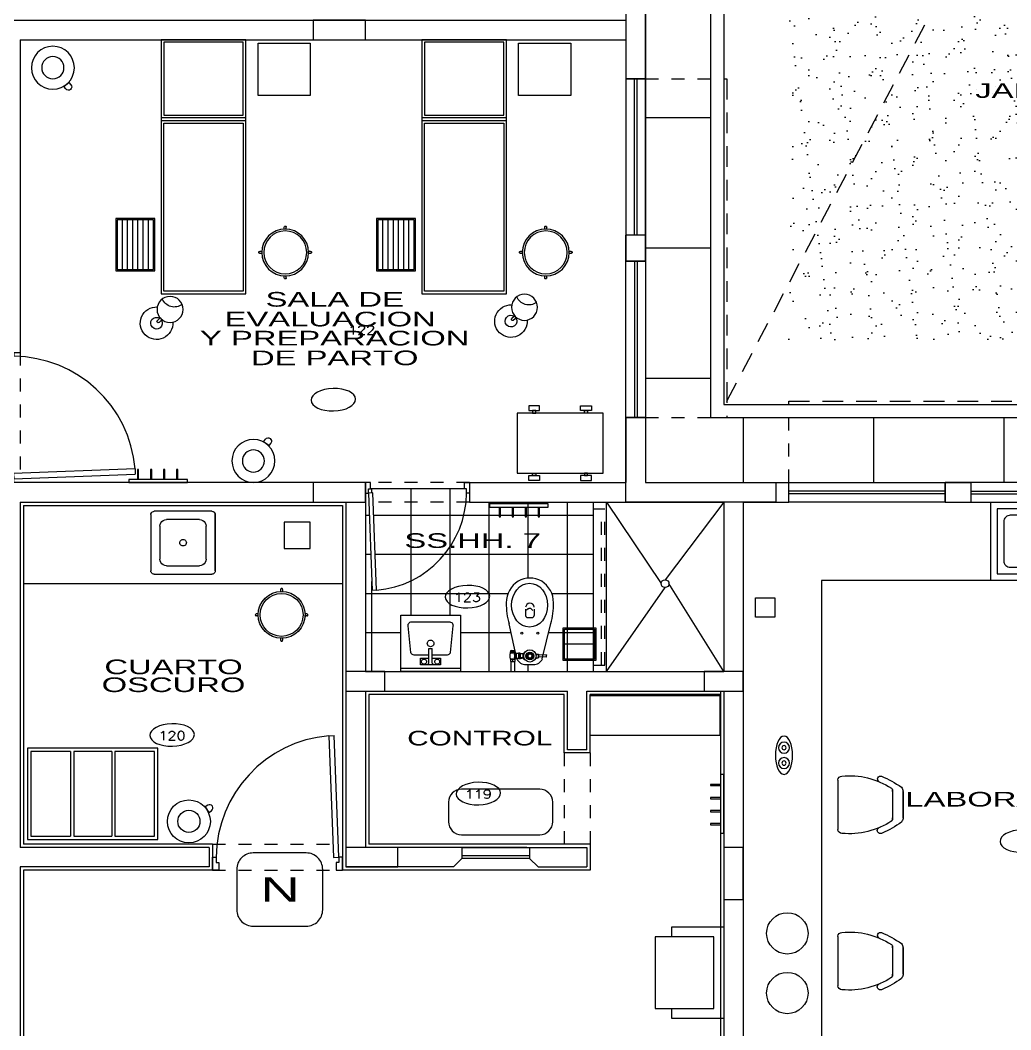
# Model space of a CAD drawing. Header units: millimetres. Extents: x 791 to 2661, y 209 to 602.
# Drawn here: x 1175.53 to 1183.14, y 490.08 to 497.83 of the extents above; entities that cross this region are included whole.
import ezdxf
from ezdxf.enums import TextEntityAlignment as Align

# ---------------------------------------------------------------- set-up
doc = ezdxf.new("R2010")
doc.units = ezdxf.units.MM
doc.header["$LTSCALE"] = 0.1
for name, pattern in [('DASHED2', [9.525, 6.35, -3.175]), ('HIDDEN', [9.525, 6.35, -3.175]), ('HIDDEN2', [4.7625, 3.175, -1.5875])]:
    doc.linetypes.add(name, pattern=pattern)
for name, color, linetype in [('01', 1, 'Continuous'), ('02', 8, 'Continuous'), ('06', 1, 'Continuous'), ('1TEXTO-05', 5, 'Continuous'), ('COLUMNAS', 1, 'Continuous'), ('Equipamiento', 1, 'Continuous'), ('LINEAS', 3, 'HIDDEN2'), ('N-AMB', 2, 'Continuous'), ('Pisos', 253, 'Continuous'), ('PLANTAS', 85, 'Continuous'), ('Proyecciones', 9, 'HIDDEN'), ('Puertas', 1, 'Continuous'), ('Sanitarios', 1, 'Continuous'), ('SEÑALES', 1, 'Continuous'), ('señalizacion', 1, 'Continuous'), ('Ventana alta', 1, 'DASHED2')]:
    doc.layers.add(name, color=color, linetype=linetype)
doc.styles.add('0', font='romans.SHX', dxfattribs={"width": 1.5})
doc.styles.add('ROMANS', font='', dxfattribs={"oblique": 1, "height": 0.075})
doc.styles.get('ROMANS').set_extended_font_data('Arial')
pattern_1 = [(360, (1180.93137, 492.82913), (7e-17, 0.3), []), (90, (1180.93137, 492.82913), (-0.3, 9e-17), [])]

# ---------------------------------------------------------------- blocks, each defined once
blk = doc.blocks.new('A$C75F00277')
at = {"layer": 'Puertas'}
for p, q in [((0, 0.95), (0, 1)), ((0, 1), (0.1, 1)), ((0.06, 0.95), (0, 0.95)), ((0.06, 0.97), (0.06, 0.95)), ((0.1, 0.97), (0.06, 0.97)), ((0.1, 1), (0.1, 0.97)), ((1.0317, 0.106), (0.0985, 0.07)), ((1.0317, 0.106), (1.0333, 0.066)), ((0, 0.05), (0, 0)), ((0.06, 0.05), (0, 0.05)), ((0, 0), (0.1, 0)), ((0.06, 0.03), (0.06, 0.05)), ((0.1, 0.03), (0.06, 0.03)), ((0.0985, 0.07), (0.1, 0.03)), ((0.1, 0.03), (1.0333, 0.066)), ((0.1, 0), (0.1, 0.03))]:
    blk.add_line(p, q, dxfattribs=at)
blk.add_arc((0.0923, 0.0274), 0.9427, 4.78175, 89.53472, dxfattribs=at)
blk = doc.blocks.new('A$C5FCB44E2')
at = {"layer": 'Sanitarios'}
for p, q in [((0, 0.4572, -0.1016), (0, 0.4572)), ((0, 0.4572, -0.1016), (0, 0.4572)), ((0, 0, -0.1016), (0, 0.4572, -0.1016)), ((0, 0.4572, -0.1016), (0.127, 0.4572, -0.1016)), ((0, 0), (0, 0.4572)), ((0, 0.4572), (0.127, 0.4572)), ((0.0254, 0.4572, 0.0508), (0.0254, 0, 0.0508)), ((0.127, 0.4572, -0.1016), (0.127, 0.4572)), ((0.127, 0.4572, -0.1016), (0.127, 0.4572)), ((0.127, 0.4572, -0.1016), (0.4318, 0.4572, -0.1016)), ((0.127, 0.4572), (0.4318, 0.4572)), ((0.1474, 0.3803), (0.3506, 0.4003)), ((0.3506, 0.4003), (0.3572, 0.4008)), ((0.3572, 0.4008), (0.3638, 0.3995)), ((0.3638, 0.3995), (0.3697, 0.3965)), ((0.3697, 0.3965), (0.3747, 0.3922)), ((0.3747, 0.3922), (0.3784, 0.3867)), ((0.4318, 0.4572, -0.1016), (0.4318, 0.4572)), ((0.4318, 0.4572, -0.1016), (0.4318, 0.4572)), ((0.4318, 0.4572, -0.1016), (0.4318, 0, -0.1016)), ((0.4318, 0.4572), (0.4318, 0)), ((0.127, 0.3554), (0.1279, 0.362)), ((0.127, 0.2413), (0.127, 0.3554)), ((0.1279, 0.362), (0.1304, 0.3681)), ((0.1304, 0.3681), (0.1344, 0.3734)), ((0.1344, 0.3734), (0.1397, 0.3774)), ((0.1397, 0.3774), (0.1458, 0.3799)), ((0.1458, 0.3799), (0.1474, 0.3803)), ((0.3784, 0.3867), (0.3805, 0.3804)), ((0.3805, 0.3804), (0.381, 0.3754)), ((0.381, 0.3754), (0.381, 0.0818)), ((0.0508, 0.1524, 0.0508), (0.0508, 0.3048, 0.0508)), ((0.0508, 0.3048, 0.0508), (0.1016, 0.3048, 0.0508)), ((0.0635, 0.2413, 0.0508), (0.0508, 0.254, 0.0508)), ((0.0572, 0.2794, 0.0508), (0.0578, 0.2843, 0.0508)), ((0.0578, 0.2745, 0.0508), (0.0572, 0.2794, 0.0508)), ((0.0578, 0.2843, 0.0508), (0.0597, 0.2889, 0.0508)), ((0.0597, 0.2699, 0.0508), (0.0578, 0.2745, 0.0508)), ((0.0597, 0.2889, 0.0508), (0.0627, 0.2929, 0.0508)), ((0.0627, 0.2659, 0.0508), (0.0597, 0.2699, 0.0508)), ((0.0627, 0.2929, 0.0508), (0.0667, 0.2959, 0.0508)), ((0.0667, 0.2629, 0.0508), (0.0627, 0.2659, 0.0508)), ((0.0635, 0.2413, 0.0508), (0.1778, 0.2413, 0.0508)), ((0.0667, 0.2959, 0.0508), (0.0713, 0.2978, 0.0508)), ((0.0713, 0.261, 0.0508), (0.0667, 0.2629, 0.0508)), ((0.0713, 0.2978, 0.0508), (0.0762, 0.2985, 0.0508)), ((0.0762, 0.2604, 0.0508), (0.0713, 0.261, 0.0508)), ((0.0762, 0.2985, 0.0508), (0.0811, 0.2978, 0.0508)), ((0.0811, 0.261, 0.0508), (0.0762, 0.2604, 0.0508)), ((0.0762, 0.2604, 0.0508), (0.0762, 0.2604, 0.0508)), ((0.0811, 0.2978, 0.0508), (0.0857, 0.2959, 0.0508)), ((0.0857, 0.2629, 0.0508), (0.0811, 0.261, 0.0508)), ((0.0857, 0.2959, 0.0508), (0.0897, 0.2929, 0.0508)), ((0.0897, 0.2659, 0.0508), (0.0857, 0.2629, 0.0508)), ((0.0897, 0.2929, 0.0508), (0.0927, 0.2889, 0.0508)), ((0.0927, 0.2699, 0.0508), (0.0897, 0.2659, 0.0508)), ((0.0927, 0.2889, 0.0508), (0.0946, 0.2843, 0.0508)), ((0.0946, 0.2745, 0.0508), (0.0927, 0.2699, 0.0508)), ((0.0946, 0.2843, 0.0508), (0.0953, 0.2794, 0.0508)), ((0.0953, 0.2794, 0.0508), (0.0946, 0.2745, 0.0508)), ((0.1016, 0.3048, 0.0508), (0.1016, 0.2413, 0.0508)), ((0.1778, 0.2413, 0.0508), (0.1778, 0.2159, 0.0508)), ((0.1905, 0.2286, 0.0508), (0.1914, 0.2352, 0.0508)), ((0.1914, 0.2352, 0.0508), (0.1939, 0.2413, 0.0508)), ((0.1939, 0.2413, 0.0508), (0.1979, 0.2466, 0.0508)), ((0.1979, 0.2466, 0.0508), (0.2032, 0.2506, 0.0508)), ((0.2032, 0.2506, 0.0508), (0.2093, 0.2531, 0.0508)), ((0.2093, 0.2531, 0.0508), (0.2159, 0.254, 0.0508)), ((0.2159, 0.254, 0.0508), (0.2225, 0.2531, 0.0508)), ((0.2225, 0.2531, 0.0508), (0.2286, 0.2506, 0.0508)), ((0.2286, 0.2506, 0.0508), (0.2339, 0.2466, 0.0508)), ((0.2339, 0.2466, 0.0508), (0.2379, 0.2413, 0.0508)), ((0.2379, 0.2413, 0.0508), (0.2404, 0.2352, 0.0508)), ((0.2404, 0.2352, 0.0508), (0.2413, 0.2286, 0.0508)), ((0.0635, 0.2159, 0.0508), (0.0508, 0.2032, 0.0508)), ((0.0572, 0.1778, 0.0508), (0.0578, 0.1827, 0.0508)), ((0.0578, 0.1729, 0.0508), (0.0572, 0.1778, 0.0508)), ((0.0578, 0.1827, 0.0508), (0.0597, 0.1873, 0.0508)), ((0.0597, 0.1683, 0.0508), (0.0578, 0.1729, 0.0508)), ((0.0597, 0.1873, 0.0508), (0.0627, 0.1913, 0.0508)), ((0.0627, 0.1643, 0.0508), (0.0597, 0.1683, 0.0508)), ((0.0627, 0.1913, 0.0508), (0.0667, 0.1943, 0.0508)), ((0.0667, 0.1613, 0.0508), (0.0627, 0.1643, 0.0508)), ((0.0635, 0.2159, 0.0508), (0.1778, 0.2159, 0.0508)), ((0.0667, 0.1943, 0.0508), (0.0713, 0.1962, 0.0508)), ((0.0713, 0.1594, 0.0508), (0.0667, 0.1613, 0.0508)), ((0.0713, 0.1962, 0.0508), (0.0762, 0.1969, 0.0508)), ((0.0762, 0.1588, 0.0508), (0.0713, 0.1594, 0.0508)), ((0.0762, 0.1969, 0.0508), (0.0811, 0.1962, 0.0508)), ((0.0811, 0.1594, 0.0508), (0.0762, 0.1588, 0.0508)), ((0.0762, 0.1588, 0.0508), (0.0762, 0.1588, 0.0508)), ((0.0811, 0.1962, 0.0508), (0.0857, 0.1943, 0.0508)), ((0.0857, 0.1613, 0.0508), (0.0811, 0.1594, 0.0508)), ((0.0857, 0.1943, 0.0508), (0.0897, 0.1913, 0.0508)), ((0.0897, 0.1643, 0.0508), (0.0857, 0.1613, 0.0508)), ((0.0897, 0.1913, 0.0508), (0.0927, 0.1873, 0.0508)), ((0.0927, 0.1683, 0.0508), (0.0897, 0.1643, 0.0508)), ((0.0927, 0.1873, 0.0508), (0.0946, 0.1827, 0.0508)), ((0.0946, 0.1729, 0.0508), (0.0927, 0.1683, 0.0508)), ((0.0946, 0.1827, 0.0508), (0.0953, 0.1778, 0.0508)), ((0.0953, 0.1778, 0.0508), (0.0946, 0.1729, 0.0508)), ((0.1016, 0.2159, 0.0508), (0.1016, 0.1524, 0.0508)), ((0.127, 0.1018), (0.127, 0.2159)), ((0.1914, 0.222, 0.0508), (0.1905, 0.2286, 0.0508)), ((0.1939, 0.2159, 0.0508), (0.1914, 0.222, 0.0508)), ((0.1979, 0.2106, 0.0508), (0.1939, 0.2159, 0.0508)), ((0.2032, 0.2066, 0.0508), (0.1979, 0.2106, 0.0508)), ((0.2093, 0.2041, 0.0508), (0.2032, 0.2066, 0.0508)), ((0.2159, 0.2032, 0.0508), (0.2093, 0.2041, 0.0508)), ((0.2225, 0.2041, 0.0508), (0.2159, 0.2032, 0.0508)), ((0.2159, 0.2032, 0.0508), (0.2159, 0.2032, 0.0508)), ((0.2286, 0.2066, 0.0508), (0.2225, 0.2041, 0.0508)), ((0.2339, 0.2106, 0.0508), (0.2286, 0.2066, 0.0508)), ((0.2379, 0.2159, 0.0508), (0.2339, 0.2106, 0.0508)), ((0.2404, 0.222, 0.0508), (0.2379, 0.2159, 0.0508)), ((0.2413, 0.2286, 0.0508), (0.2404, 0.222, 0.0508)), ((0.1016, 0.1524, 0.0508), (0.0508, 0.1524, 0.0508)), ((0.1271, 0.1002), (0.127, 0.1018)), ((0.1283, 0.0936), (0.1271, 0.1002)), ((0.1313, 0.0877), (0.1283, 0.0936)), ((0.1356, 0.0827), (0.1313, 0.0877)), ((0.1411, 0.079), (0.1356, 0.0827)), ((0.1474, 0.0769), (0.1411, 0.079)), ((0.381, 0.0818), (0.3801, 0.0752)), ((0, 0, -0.1016), (0, 0)), ((0, 0, -0.1016), (0, 0)), ((0.127, 0, -0.1016), (0, 0, -0.1016)), ((0.127, 0), (0, 0)), ((0.127, 0, -0.1016), (0.127, 0)), ((0.127, 0, -0.1016), (0.127, 0)), ((0.4318, 0, -0.1016), (0.127, 0, -0.1016)), ((0.4318, 0), (0.127, 0)), ((0.3506, 0.0569), (0.1474, 0.0769)), ((0.3556, 0.0564), (0.3506, 0.0569)), ((0.3622, 0.0573), (0.3556, 0.0564)), ((0.3683, 0.0598), (0.3622, 0.0573)), ((0.3736, 0.0638), (0.3683, 0.0598)), ((0.3776, 0.0691), (0.3736, 0.0638)), ((0.3801, 0.0752), (0.3776, 0.0691)), ((0.4318, 0, -0.1016), (0.4318, 0)), ((0.4318, 0, -0.1016), (0.4318, 0))]:
    blk.add_line(p, q, dxfattribs=at)
blk = doc.blocks.new('A$C634057D1')
for p, q in [((0, 0), (0, -0.0778)), ((0.027, 0), (0.027, -0.0778)), ((-0.0857, -0.0538), (-0.1421, -0.0538)), ((-0.212, -0.0973), (-0.2772, -0.3682)), ((-0.243, -0.1109), (-0.245, -0.1129)), ((-0.245, -0.1129), (-0.245, -0.1267)), ((-0.243, -0.1287), (-0.245, -0.1267)), ((-0.243, -0.1109), (-0.186, -0.1128)), ((-0.243, -0.1109), (-0.243, -0.1287)), ((-0.243, -0.1287), (-0.186, -0.1268)), ((-0.186, -0.1128), (-0.186, -0.1268)), ((-0.1795, -0.1048), (-0.182, -0.1073)), ((-0.182, -0.1323), (-0.182, -0.1073)), ((-0.1795, -0.1348), (-0.182, -0.1323)), ((-0.162, -0.1048), (-0.1795, -0.1048)), ((-0.1795, -0.1348), (-0.1795, -0.1048)), ((-0.162, -0.1348), (-0.1795, -0.1348)), ((-0.1591, -0.0988), (-0.162, -0.0988)), ((-0.162, -0.1062), (-0.162, -0.0988)), ((-0.162, -0.1334), (-0.162, -0.1408)), ((-0.1591, -0.1408), (-0.162, -0.1408)), ((-0.066, -0.0978), (-0.0744, -0.0978)), ((-0.066, -0.1418), (-0.0744, -0.1418)), ((-0.066, -0.0978), (-0.066, -0.1418)), ((-0.066, -0.1043), (-0.043, -0.1043)), ((-0.066, -0.1353), (-0.043, -0.1353)), ((-0.0477, -0.1043), (-0.0505, -0.0965)), ((-0.0472, -0.1043), (-0.0505, -0.0965)), ((-0.043, -0.0973), (-0.028, -0.0973)), ((-0.043, -0.1423), (-0.043, -0.0973)), ((-0.043, -0.1423), (-0.028, -0.1423)), ((-0.0408, -0.1198), (-0.0302, -0.1198)), ((-0.028, -0.1423), (-0.028, -0.0973)), ((-0.028, -0.0998), (-0.013, -0.0998)), ((-0.028, -0.1398), (-0.013, -0.1398)), ((-0.0169, -0.0973), (0.0437, -0.3664)), ((0.0037, -0.0993), (-0.013, -0.0993)), ((-0.013, -0.0993), (-0.013, -0.1403)), ((0.0037, -0.1403), (-0.013, -0.1403)), ((0.0331, -0.0948), (-0.0061, -0.0948)), ((-0.0061, -0.0948), (-0.0061, -0.0993)), ((0.0331, -0.0968), (-0.0061, -0.0968)), ((-0.0061, -0.1403), (-0.0061, -0.1518)), ((0.0331, -0.1428), (-0.0061, -0.1428)), ((0.0331, -0.1518), (-0.0061, -0.1518)), ((-0.0035, -0.0778), (-0.0035, -0.0948)), ((0.0305, -0.0778), (-0.0035, -0.0778)), ((-0.0035, -0.1518), (-0.0035, -0.1618)), ((0.0135, -0.0795), (0.0135, -0.0931)), ((0.0135, -0.1535), (0.0135, -0.1601)), ((0.0305, -0.0778), (0.0305, -0.0948)), ((0.0305, -0.1518), (0.0305, -0.1618)), ((0.0331, -0.0948), (0.0331, -0.0968)), ((0.0331, -0.1428), (0.0331, -0.1518)), ((0.0305, -0.1618), (-0.0035, -0.1618)), ((-0.149, -0.4801), (-0.149, -0.4297)), ((-0.099, -0.4147), (-0.134, -0.4147)), ((-0.084, -0.4801), (-0.084, -0.4297))]:
    blk.add_line(p, q)
blk.add_lwpolyline([(-0.1257, -0.1038), (-0.135, -0.1198), (-0.1257, -0.1358), (-0.1073, -0.1358), (-0.098, -0.1198), (-0.1073, -0.1038)], close=True)
for centre, radius in [((-0.1165, -0.1198), 0.0475), ((-0.1165, -0.1198), 0.03), ((-0.1165, -0.1198), 0.029), ((-0.1165, -0.1198), 0.0261), ((-0.1165, -0.1198), 0.024), ((-0.1165, -0.1198), 0.0232), ((-0.1165, -0.1198), 0.016), ((-0.1783, -0.2941), 0.00767), ((-0.0547, -0.2941), 0.00767)]:
    blk.add_circle(centre, radius)
for centre, radius, start, end in [((-0.1462, -0.1253), 0.0716, 87.57807, 156.96042), ((-0.0827, -0.1253), 0.0716, 23.03958, 92.42193), ((-0.1802, -0.1176), 0.00754, 103.7683, 140.24247), ((-0.1802, -0.122), 0.00754, 219.75753, 256.2317), ((-0.1345, -0.1093), 0.0275, 157.58788, 171.3471), ((-0.1345, -0.1303), 0.0275, 188.6529, 202.41212), ((-0.0962, -0.1149), 0.0304, 7.81293, 34.26209), ((-0.0962, -0.1247), 0.0304, 325.73791, 352.18707), ((-0.0135, -0.1086), 0.0295, 157.58788, 202.41212), ((-0.0135, -0.131), 0.0295, 157.58788, 202.41212), ((-0.0575, -0.1086), 0.0295, 337.58788, 22.41212), ((-0.0575, -0.131), 0.0295, 337.58788, 22.41212), ((0.0241, -0.1198), 0.0371, 146.49155, 213.50845), ((0.005, -0.1001), 0.0223, 67.58788, 112.41212), ((0.005, -0.0725), 0.0223, 247.58788, 292.41212), ((0.005, -0.1741), 0.0223, 67.58788, 112.41212), ((0.039, -0.1198), 0.0408, 159.19873, 200.80127), ((0.022, -0.1001), 0.0223, 67.58788, 112.41212), ((0.022, -0.0725), 0.0223, 247.58788, 292.41212), ((0.022, -0.1741), 0.0223, 67.58788, 112.41212), ((-0.0134, -0.1198), 0.0519, 333.71578, 26.28422), ((0.005, -0.1395), 0.0223, 247.58788, 292.41212), ((0.022, -0.1395), 0.0223, 247.58788, 292.41212), ((-0.134, -0.4297), 0.015, 90, 180), ((-0.099, -0.4297), 0.015, 0, 90), ((-0.1165, -0.4921), 0.0326, 184.69817, 357.37177), ((-0.1138, -0.4582), 0.0267, 202.8247, 331.59324)]:
    blk.add_arc(centre, radius, start, end)
for centre, major_axis, ratio, start_param, end_param in [((-0.1165, -0.5233), (0, -0.3339), 0.543435, 4.229443, 4.728782), ((-0.1165, -0.5233), (0, -0.3339), 0.543435, 1.554403, 2.060025), ((-0.1165, -0.5288), (0, -0.1893), 0.958462, 4.712389, 7.853982)]:
    blk.add_ellipse(centre, major_axis=major_axis, ratio=ratio, start_param=start_param, end_param=end_param)
blk.add_ellipse((-0.1144, -0.5096), major_axis=(0, -0.1683), ratio=0.821749)
blk = doc.blocks.new('A$C0B1D1412')
for p, q in [((-0.2591, 0.234), (-0.2643, 0.23)), ((-0.2643, 0.23), (-0.2591, 0.234)), ((-0.2529, 0.2366), (-0.2591, 0.234)), ((-0.2464, 0.2374), (-0.2529, 0.2366)), ((-0.2464, 0.2374), (0.1964, 0.2374)), ((0.203, 0.2366), (0.1964, 0.2374)), ((0.2091, 0.234), (0.203, 0.2366)), ((0.2144, 0.23), (0.2091, 0.234)), ((-0.2709, 0.2186), (-0.2718, 0.212)), ((-0.2718, 0.212), (-0.2709, 0.2186)), ((-0.2718, -0.2198), (-0.2718, 0.212)), ((-0.2718, 0.212), (-0.2718, 0.212)), ((-0.2718, 0.212), (-0.2718, -0.2198)), ((-0.2684, 0.2247), (-0.2709, 0.2186)), ((-0.2709, 0.2186), (-0.2684, 0.2247)), ((-0.2643, 0.23), (-0.2684, 0.2247)), ((-0.2684, 0.2247), (-0.2643, 0.23)), ((-0.1879, 0.1596), (-0.196, 0.1491)), ((-0.1774, 0.1677), (-0.1879, 0.1596)), ((-0.1651, 0.1728), (-0.1774, 0.1677)), ((-0.152, 0.1745), (-0.1651, 0.1728)), ((-0.152, 0.1745), (0.102, 0.1745)), ((0.1152, 0.1728), (0.102, 0.1745)), ((0.1274, 0.1677), (0.1152, 0.1728)), ((0.1379, 0.1596), (0.1274, 0.1677)), ((0.146, 0.1491), (0.1379, 0.1596)), ((0.2184, 0.2247), (0.2144, 0.23)), ((0.221, 0.2186), (0.2184, 0.2247)), ((0.2218, 0.212), (0.221, 0.2186)), ((0.2218, 0.212), (0.2218, -0.2198)), ((-0.201, 0.1369), (-0.2028, 0.1237)), ((-0.2028, -0.1303), (-0.2028, 0.1237)), ((-0.2028, 0.1237), (-0.2028, 0.1237)), ((-0.196, 0.1491), (-0.201, 0.1369)), ((0.1511, 0.1369), (0.146, 0.1491)), ((0.1528, 0.1237), (0.1511, 0.1369)), ((0.1528, 0.1237), (0.1528, -0.1303)), ((-0.0495, 0.0033), (-0.0504, -0.0033)), ((-0.047, 0.0094), (-0.0495, 0.0033)), ((-0.0429, 0.0147), (-0.047, 0.0094)), ((-0.0377, 0.0187), (-0.0429, 0.0147)), ((-0.0315, 0.0212), (-0.0377, 0.0187)), ((-0.025, 0.0221), (-0.0315, 0.0212)), ((-0.0184, 0.0212), (-0.025, 0.0221)), ((-0.0123, 0.0187), (-0.0184, 0.0212)), ((-0.007, 0.0147), (-0.0123, 0.0187)), ((-0.003, 0.0094), (-0.007, 0.0147)), ((-0.0004, 0.0033), (-0.003, 0.0094)), ((0.0004, -0.0033), (-0.0004, 0.0033)), ((-0.0504, -0.0033), (-0.0504, -0.0033)), ((-0.0504, -0.0033), (-0.0495, -0.0099)), ((-0.0495, -0.0099), (-0.047, -0.016)), ((-0.047, -0.016), (-0.0429, -0.0212)), ((-0.0429, -0.0212), (-0.0377, -0.0253)), ((-0.0377, -0.0253), (-0.0315, -0.0278)), ((-0.0315, -0.0278), (-0.025, -0.0287)), ((-0.025, -0.0287), (-0.0184, -0.0278)), ((-0.0184, -0.0278), (-0.0123, -0.0253)), ((-0.0123, -0.0253), (-0.007, -0.0212)), ((-0.007, -0.0212), (-0.003, -0.016)), ((-0.003, -0.016), (-0.0004, -0.0099)), ((-0.0004, -0.0099), (0.0004, -0.0033)), ((-0.2028, -0.1303), (-0.201, -0.1434)), ((-0.201, -0.1434), (-0.196, -0.1557)), ((0.146, -0.1557), (0.1511, -0.1434)), ((0.1511, -0.1434), (0.1528, -0.1303)), ((0.1528, -0.1303), (0.1528, -0.1303)), ((-0.2718, -0.2198), (-0.2709, -0.2263)), ((-0.2709, -0.2263), (-0.2684, -0.2325)), ((-0.2684, -0.2325), (-0.2643, -0.2377)), ((-0.196, -0.1557), (-0.1879, -0.1662)), ((-0.1879, -0.1662), (-0.1774, -0.1743)), ((-0.1774, -0.1743), (-0.1651, -0.1794)), ((-0.1651, -0.1794), (-0.152, -0.1811)), ((0.102, -0.1811), (-0.152, -0.1811)), ((0.102, -0.1811), (0.1152, -0.1794)), ((0.1152, -0.1794), (0.1274, -0.1743)), ((0.1274, -0.1743), (0.1379, -0.1662)), ((0.1379, -0.1662), (0.146, -0.1557)), ((0.2144, -0.2377), (0.2184, -0.2325)), ((0.2184, -0.2325), (0.221, -0.2263)), ((0.221, -0.2263), (0.2218, -0.2198)), ((0.2218, -0.2198), (0.2218, -0.2198)), ((-0.2643, -0.2377), (-0.2591, -0.2418)), ((-0.2591, -0.2418), (-0.2529, -0.2443)), ((-0.2529, -0.2443), (-0.2464, -0.2452)), ((0.1964, -0.2452), (-0.2464, -0.2452)), ((0.1964, -0.2452), (0.203, -0.2443)), ((0.203, -0.2443), (0.2091, -0.2418)), ((0.2091, -0.2418), (0.2144, -0.2377))]:
    blk.add_line(p, q)
blk = doc.blocks.new('B-9')
for p, q in [((-0.9681, -0.0646), (-0.6181, -0.0646)), ((-0.9681, -0.1146), (-0.6181, -0.1146)), ((-0.9681, -0.1646), (-0.6181, -0.1646)), ((-0.9681, -0.2146), (-0.6181, -0.2146)), ((-0.9681, -0.2146), (-0.6181, -0.2146)), ((-0.9681, -0.2646), (-0.6181, -0.2646)), ((-0.9681, -0.3146), (-0.6181, -0.3146)), ((-0.9681, -0.3646), (-0.6181, -0.3646)), ((-0.9681, -0.4146), (-0.6181, -0.4146)), ((-0.9681, -0.4646), (-0.6181, -0.4646))]:
    blk.add_line(p, q)
blk.add_lwpolyline([(-1.3681, -0.0146), (-1.3681, -0.5146), (-0.5681, -0.5146), (-0.5681, -0.0146)], close=True)
blk.add_lwpolyline([(-1.3181, -0.1146), (-1.3181, -0.4146, 0.414214), (-1.2681, -0.4646), (-1.0681, -0.4646, 0.414214), (-1.0181, -0.4146), (-1.0181, -0.1146, 0.414214), (-1.0681, -0.0646), (-1.2681, -0.0646, 0.414214)], format="xyb", close=True)
blk = doc.blocks.new('MC-19')
at = {"layer": 'Equipamiento'}
for p, q in [((0.2192, 0.631), (0.2193, 0.6328)), ((0.2193, 0.6328), (0.2193, 0.6329)), ((0.2193, 0.6328), (0.2193, 0.6328)), ((0.2193, 0.6328), (0.2193, 0.6328)), ((0.2193, 0.6328), (0.2193, 0.6328)), ((0.2193, 0.6328), (0.2193, 0.6328)), ((0.2193, 0.6328), (0.2193, 0.6328)), ((0.2193, 0.631), (0.2193, 0.2528)), ((0.2193, 0.6265), (0.2193, 0.2528)), ((-0.2807, 0.5428), (-0.2807, 0.5476)), ((-0.2807, 0.5428), (-0.2807, 0.5476)), ((-0.2807, 0.5428), (-0.2807, 0.3381)), ((-0.2807, 0.3428), (-0.2807, 0.5428)), ((-0.1999, 0.5569), (-0.1999, 0.3287)), ((-0.1999, 0.5433), (-0.1999, 0.5569)), ((-0.1999, 0.5569), (-0.1999, 0.5433)), ((-0.1999, 0.3287), (-0.1999, 0.3423)), ((0.2192, 0.2549), (0.2193, 0.2528)), ((0.2193, 0.2528), (0.2193, 0.2528)), ((0.2193, 0.2528), (0.2193, 0.2528))]:
    blk.add_line(p, q, dxfattribs=at)
for centre, radius, start, end in [((0.223, -0.1203), 0.8522, 113.39683, 125.1108), ((0.1325, 0.0765), 0.5891, 84.47386, 123.23104), ((-0.1086, 0.6393), 0.0236, 303.18455, 106.85889), ((0.1893, 0.6328), 0.03, 360, 90), ((-0.2266, 0.5403), 0.0546, 137.91193, 172.27353), ((-0.1803, 0.5516), 0.0202, 119.4922, 164.76408), ((-0.2009, 0.3564), 0.0819, 192.9593, 215.40271), ((-0.1809, 0.3337), 0.0196, 194.76112, 241.35335), ((0.1341, 0.8152), 0.595, 236.66069, 275.32146), ((0.2133, 0.9796), 0.8253, 234.35405, 246.14717), ((-0.1074, 0.2459), 0.0248, 238.20308, 80.96344), ((0.1893, 0.2528), 0.03, 270, 0)]:
    blk.add_arc(centre, radius, start, end, dxfattribs=at)
blk = doc.blocks.new('A$C16EA048C')
at = {"layer": 'Equipamiento'}
for centre, radius in [((0.066, 0.205), 0.0423), ((0.066, 0.205), 0.0163), ((0.066, 0.0867), 0.0423), ((0.066, 0.0867), 0.0163)]:
    blk.add_circle(centre, radius, dxfattribs=at)
blk.add_ellipse((0.066, 0.1467), major_axis=(0, 0.1467), ratio=0.451593, dxfattribs=at)
blk = doc.blocks.new('MC-34')
for p, q in [((-0.025, 0.05), (-0.1, 0.05)), ((-0.025, -0.05), (-0.1, -0.05)), ((-0.025, -0.15), (-0.1, -0.15))]:
    blk.add_line(p, q)
blk.add_lwpolyline([(0, -0.225), (0, 0.225), (-0.025, 0.225), (-0.025, -0.225)], close=True)
for points in [[(-0.025, 0.15), (-0.1, 0.15), (-0.1, 0.14), (-0.025, 0.14)], [(-0.025, 0.05), (-0.1, 0.05), (-0.1, 0.04), (-0.025, 0.04)], [(-0.025, -0.05), (-0.1, -0.05), (-0.1, -0.06), (-0.025, -0.06)], [(-0.025, -0.15), (-0.1, -0.15), (-0.1, -0.16), (-0.025, -0.16)]]:
    blk.add_lwpolyline(points)
blk = doc.blocks.new('A$C07644FB4')
at = {"layer": 'Equipamiento'}
for p, q in [((0.3292, 0.675), (0.025, 0.675)), ((0.025, 0.675), (0.025, 0.025)), ((0.3292, 0.025), (0.3292, 0.675)), ((0.6458, 0.675), (0.3542, 0.675)), ((0.3542, 0.025), (0.3542, 0.675)), ((0.6458, 0.025), (0.6458, 0.675)), ((0.975, 0.675), (0.6708, 0.675)), ((0.6708, 0.025), (0.6708, 0.675)), ((0.975, 0.025), (0.975, 0.675)), ((0.025, 0.025), (0.3292, 0.025)), ((0.3542, 0.025), (0.6458, 0.025)), ((0.6708, 0.025), (0.975, 0.025))]:
    blk.add_line(p, q, dxfattribs=at)
blk.add_lwpolyline([(0, 0), (1, 0), (1, 0.7), (0, 0.7)], close=True, dxfattribs=at)
blk = doc.blocks.new('D-7')
blk.add_lwpolyline([(-0.2221, 0.0832), (-0.2361, 0.1039, 0.414214), (-0.2708, 0.1106), (-0.2708, 0.1106, 0.414214), (-0.2776, 0.0759), (-0.2636, 0.0552)], format="xyb", close=True)
for radius in [0.165, 0.085]:
    blk.add_circle((-0.1505, -0.0676), radius)
blk = doc.blocks.new('MA-32-34')
for p, q in [((-0.0075, 0.1798), (-0.0075, 0.1949)), ((0.0075, 0.1798), (0.0075, 0.1949)), ((-0.1949, 0.0075), (-0.1798, 0.0075)), ((0.1798, 0.0075), (0.1949, 0.0075)), ((-0.1949, -0.0075), (-0.1798, -0.0075)), ((0.1798, -0.0075), (0.1949, -0.0075)), ((-0.0075, -0.1949), (-0.0075, -0.1798)), ((0.0075, -0.1949), (0.0075, -0.1798))]:
    blk.add_line(p, q)
for radius in [0.18, 0.165]:
    blk.add_circle((0, 0), radius)
for centre, radius, start, end in [((0, 0.195), 0.0075, 358.89789, 181.10211), ((-0.195, 0), 0.0075, 88.89789, 271.10211), ((-0.186, 0.0013), 0.01, 5, 90), ((0.195, 0), 0.0075, 268.89789, 91.10211), ((0, -0.195), 0.0075, 178.89789, 1.10211)]:
    blk.add_arc(centre, radius, start, end)
blk = doc.blocks.new('MM-3')
at = {"linetype": 'Continuous'}
for p, q in [((0.111, -0.1193), (2.061, -0.1193)), ((0.111, -0.7693), (0.111, -0.1193)), ((0.131, -0.1393), (0.131, -0.7493)), ((1.421, -0.1393), (0.131, -0.1393)), ((1.421, -0.7493), (1.421, -0.1393)), ((1.441, -0.7693), (1.441, -0.1193)), ((1.461, -0.1193), (1.461, -0.7693)), ((1.481, -0.1393), (2.041, -0.1393)), ((1.481, -0.7493), (1.481, -0.1393)), ((2.041, -0.1393), (2.041, -0.7493)), ((2.061, -0.1193), (2.061, -0.7693)), ((2.061, -0.7693), (0.111, -0.7693)), ((0.131, -0.7493), (1.421, -0.7493)), ((2.041, -0.7493), (1.481, -0.7493))]:
    blk.add_line(p, q, dxfattribs=at)
blk = doc.blocks.new('MA-3234')
for p, q in [((-0.0075, 0.1798), (-0.0075, 0.1949)), ((0.0075, 0.1798), (0.0075, 0.1949)), ((-0.1949, 0.0075), (-0.1798, 0.0075)), ((0.1798, 0.0075), (0.1949, 0.0075)), ((-0.1949, -0.0075), (-0.1798, -0.0075)), ((0.1798, -0.0075), (0.1949, -0.0075)), ((-0.0075, -0.1949), (-0.0075, -0.1798)), ((0.0075, -0.1949), (0.0075, -0.1798))]:
    blk.add_line(p, q)
for radius in [0.18, 0.165]:
    blk.add_circle((0, 0), radius)
for centre, radius, start, end in [((0, 0.195), 0.0075, 358.89789, 181.10211), ((-0.195, 0), 0.0075, 88.89789, 271.10211), ((-0.186, 0.0013), 0.01, 5, 90), ((0.195, 0), 0.0075, 268.89789, 91.10211), ((0, -0.195), 0.0075, 178.89789, 1.10211)]:
    blk.add_arc(centre, radius, start, end)
blk = doc.blocks.new('MA-56')
at = {"layer": 'Equipamiento'}
blk.add_lwpolyline([(-0.2973, 0.3675), (-0.2973, -0.0325), (-0.6973, -0.0325), (-0.6973, 0.3675)], close=True, dxfattribs=at)
blk = doc.blocks.new('MA-12')
for points in [[(0.0891, 0.4803), (0.1723, 0.4803), (0.1723, 0.5162), (0.0891, 0.5162)], [(0.1189, 0.46), (0.1425, 0.46), (0.1425, 0.4803), (0.1189, 0.4803)], [(0.5709, 0.4803), (0.4877, 0.4803), (0.4877, 0.5162), (0.5709, 0.5162)], [(0.5411, 0.46), (0.5175, 0.46), (0.5175, 0.4803), (0.5411, 0.4803)], [(0, 0), (0.66, 0), (0.66, 0.46), (0, 0.46)], [(0.0891, -0.0203), (0.1723, -0.0203), (0.1723, -0.0562), (0.0891, -0.0562)], [(0.1189, 0), (0.1425, 0), (0.1425, -0.0203), (0.1189, -0.0203)], [(0.5709, -0.0203), (0.4877, -0.0203), (0.4877, -0.0562), (0.5709, -0.0562)], [(0.5411, 0), (0.5175, 0), (0.5175, -0.0203), (0.5411, -0.0203)]]:
    blk.add_lwpolyline(points, close=True)
blk = doc.blocks.new('MA-47')
for p, q in [((-0.1, 0.01), (-0.1, 0.39)), ((-0.06, 0.01), (-0.06, 0.39)), ((-0.02, 0.01), (-0.02, 0.39)), ((0.02, 0.01), (0.02, 0.39)), ((0.06, 0.01), (0.06, 0.39)), ((0.1, 0.01), (0.1, 0.39))]:
    blk.add_line(p, q)
for points in [[(0.15, 0.4), (0.15, 0), (-0.15, 0), (-0.15, 0.4)], [(0.14, 0.39), (0.14, 0.01), (-0.14, 0.01), (-0.14, 0.39)]]:
    blk.add_lwpolyline(points, close=True)
blk = doc.blocks.new('N-5')
at = {"layer": 'Equipamiento'}
blk.add_lwpolyline([(0.0492, -0.0182), (0.0485, -0.0188, 0.414214), (0.0475, -0.0324), (0.0668, -0.0544), (0.0819, -0.0411), (0.0627, -0.0191, 0.414214)], format="xyb", close=True, dxfattribs=at)
blk.add_circle((0.1353, -0.127), 0.1, dxfattribs=at)
for centre, radius, start, end in [((0.0437, -0.0106), 0.125, 350.0665, 266.27432), ((0.0437, -0.0106), 0.045, 322.2959, 296.37303), ((0.1551, -0.2484), 0.1, 47.20084, 151.30763)]:
    blk.add_arc(centre, radius, start, end, dxfattribs=at)
blk = doc.blocks.new('A$C34EA66F1')
at = {"layer": 'Equipamiento', "rotation": 180}
blk.add_blockref('MC-34', (0, 0.225), dxfattribs=at)
blk = doc.blocks.new('MP-1')
at = {"layer": 'Equipamiento'}
blk.add_line((0.115, 0), (0.115, -0.23), dxfattribs=at)
for points in [[(-0.01, -0.24), (0.24, -0.24), (0.24, 0.01), (-0.01, 0.01)], [(0, -0.23), (0.23, -0.23), (0.23, 0), (0, 0)]]:
    blk.add_lwpolyline(points, close=True, dxfattribs=at)
blk = doc.blocks.new('A$C4DE02C67')
at = {"layer": 'SEÑALES', "color": 2}
blk.add_lwpolyline([(0.0844, 0), (0.3556, 0, 0.414214), (0.4399, 0.0844), (0.4399, 0.2906, 0.414214), (0.3556, 0.375), (0.0844, 0.375, 0.414214), (0, 0.2906), (0, 0.0844, 0.414214)], format="xyb", close=True, dxfattribs=at)
at = {"layer": 'SEÑALES', "color": 2, "style": 'ROMANS', "width": 1.6}
blk.add_attdef('N', text='', height=0.125, dxfattribs=at).set_placement((0.2219, 0.1875), align=Align.MIDDLE_CENTER)
blk = doc.blocks.new('A$C19FD3893')
at = {"layer": 'SEÑALES', "color": 2}
blk.add_blockref('A$C4DE02C67', (-0.22, -0.375), dxfattribs=at).add_auto_attribs({'N': 'N'})

msp = doc.modelspace()

# ---------------------------------------------------------------- hatches: boundary and pattern name
at = {"layer": 'Pisos'}
h = msp.add_hatch(dxfattribs=at)
h.set_pattern_fill('_USER', color=256, scale=0.3, style=0, double=1, pattern_type=0)
h.set_pattern_definition(pattern_1)
h.paths.add_polyline_path([(1178.9574, 494.1991), (1178.9574, 494.2311), (1178.9414, 494.2311), (1178.2214, 494.2311), (1178.2054, 494.2311), (1178.2054, 494.1991), (1178.2373, 494.2004), (1178.2661, 493.4537, 0.387638)])
h = msp.add_hatch(dxfattribs=at)
h.set_pattern_fill('_USER', color=256, scale=0.3, style=0, double=1, pattern_type=0)
h.set_pattern_definition(pattern_1)
edge = h.paths.add_edge_path()
edge.add_line((1179.9314, 494.1291), (1178.9814, 494.1291))
edge.add_line((1178.9814, 494.1291), (1178.9814, 494.1991))
edge.add_line((1178.9814, 494.1991), (1178.9574, 494.1991))
edge.add_arc((1178.2033, 494.2053), 0.7541, 274.78175, 359.53472, ccw=False)
edge.add_line((1178.2661, 493.4537), (1178.2342, 493.4525))
edge.add_line((1178.2342, 493.4525), (1178.2054, 494.1991))
edge.add_line((1178.2054, 494.1991), (1178.1814, 494.1991))
edge.add_line((1178.1814, 494.1991), (1178.1814, 492.8291))
edge.add_line((1178.1814, 492.8291), (1178.4528, 492.8291))
edge.add_line((1178.4528, 492.8291), (1178.4528, 492.9561))
edge.add_line((1178.4528, 492.9561), (1178.4528, 493.2609))
edge.add_line((1178.4528, 493.2609), (1178.91, 493.2609))
edge.add_line((1178.91, 493.2609), (1178.91, 492.9561))
edge.add_line((1178.91, 492.9561), (1178.91, 492.8291))
edge.add_line((1178.91, 492.8291), (1179.3003, 492.8291))
edge.add_line((1179.3003, 492.8291), (1179.3003, 492.9069))
edge.add_line((1179.3003, 492.9069), (1179.2968, 492.9069))
edge.add_line((1179.2968, 492.9069), (1179.2968, 492.9212))
edge.add_arc((1179.3408, 492.9489), 0.0519, 208.77235, 212.22354, ccw=False)
edge.add_line((1179.2952, 492.9239), (1179.2942, 492.9239))
edge.add_line((1179.2942, 492.9239), (1179.2942, 492.9259))
edge.add_arc((1179.3408, 492.9489), 0.0519, 153.71578, 206.28422, ccw=False)
edge.add_line((1179.2942, 492.9719), (1179.2942, 492.9839))
edge.add_arc((1179.3053, 493.0032), 0.0223, 240.05092, 247.58788)
edge.add_line((1179.2968, 492.9826), (1179.2968, 492.9909))
edge.add_line((1179.2968, 492.9909), (1179.3297, 492.9909))
edge.add_line((1179.3297, 492.9909), (1179.2837, 493.1955))
edge.add_ellipse((1179.4438, 493.3524), major_axis=(0, 0.3339), ratio=0.543435, start_angle=89.06074, end_angle=118.03076, ccw=False)
edge.add_ellipse((1179.4438, 493.3579), major_axis=(0, 0.1893), ratio=0.958462, start_angle=-90, end_angle=90, ccw=False)
edge.add_ellipse((1179.4438, 493.3524), major_axis=(0, 0.3339), ratio=0.543435, start_angle=242.32924, end_angle=270.93926, ccw=False)
edge.add_line((1179.6045, 493.1973), (1179.5467, 492.9571))
edge.add_line((1179.5467, 492.9571), (1179.5723, 492.9579))
edge.add_line((1179.5723, 492.9579), (1179.5723, 492.9399))
edge.add_line((1179.5723, 492.9399), (1179.5428, 492.9409))
edge.add_line((1179.5428, 492.9409), (1179.5394, 492.9265))
edge.add_arc((1179.4735, 492.9545), 0.0716, 267.57807, 336.96042, ccw=False)
edge.add_line((1179.4705, 492.883), (1179.4131, 492.883))
edge.add_arc((1179.41, 492.9545), 0.0716, 200.90115, 272.42193, ccw=False)
edge.add_line((1179.3432, 492.9289), (1179.3403, 492.9289))
edge.add_line((1179.3403, 492.9289), (1179.3403, 492.9436))
edge.add_line((1179.3403, 492.9436), (1179.3345, 492.9694))
edge.add_line((1179.3345, 492.9694), (1179.3335, 492.9694))
edge.add_line((1179.3335, 492.9694), (1179.3335, 492.9719))
edge.add_line((1179.3335, 492.9719), (1179.2942, 492.9719))
edge.add_arc((1179.3408, 492.9489), 0.0519, 153.71578, 206.28422)
edge.add_line((1179.2942, 492.9259), (1179.3308, 492.9259))
edge.add_line((1179.3308, 492.9259), (1179.3308, 492.9069))
edge.add_line((1179.3308, 492.9069), (1179.3273, 492.9069))
edge.add_line((1179.3273, 492.9069), (1179.3273, 492.8291))
edge.add_line((1179.3273, 492.8291), (1179.9314, 492.8291))
edge.add_line((1179.9314, 492.8291), (1179.9314, 494.1291))
at = {"layer": 'PLANTAS'}
h = msp.add_hatch(dxfattribs=at)
h.set_pattern_fill('AR-SAND', color=256, scale=0.005, angle=90, style=0)
h.set_pattern_definition([(127.5, (1181.43137, 495.37913), (-0.2447066, -0.008), [0, -0.19304, 0, -0.2159, 0, -0.206375]), (97.5, (1181.43137, 495.37913), (-0.358413, 0.224762), [0, -0.10414, 0, -0.17399, 0, -0.066675]), (57.5, (1181.43137, 495.22292), (-0.0007186, 0.395496), [0, -0.0635, 0, -0.2286, 0, -0.29845]), (47.5, (1181.43137, 495.22292), (-0.111465, 0.381778), [0, -0.03175, 0, -0.14986, 0, -0.17145])])
h.paths.add_polyline_path([(1184.642, 501.891), (1181.552, 501.891), (1183.101, 498.8984)])
h.paths.add_polyline_path([(1184.7814, 501.891), (1184.642, 501.891), (1183.101, 498.8984), (1184.7814, 495.6519)])
h.paths.add_polyline_path([(1183.101, 498.8984), (1181.552, 501.891), (1181.4314, 501.891), (1181.4314, 495.6559)])
h.paths.add_polyline_path([(1183.101, 498.8984), (1181.4314, 495.6559), (1181.4314, 495.3791), (1184.7814, 495.3791), (1184.7814, 495.6519)])
h.paths.add_polyline_path([(1182.8747, 497.0658, -1), (1183.0062, 497.0658, -1)], flags=16)
h.paths.add_polyline_path([(1182.9404, 497.0329, -0.414214), (1182.9076, 497.0658), (1182.9404, 497.0658), (1182.9404, 497.0987, -0.414214), (1182.9733, 497.0658), (1182.9404, 497.0658)], flags=0)
h.paths.add_polyline_path([(1182.9883, 497.0911), (1183.5909, 497.0911), (1183.5909, 497.1841), (1182.9883, 497.1841)], flags=24)
h.paths.add_polyline_path([(1182.8337, 497.2023), (1183.799, 497.2023), (1183.799, 497.3739), (1182.8337, 497.3739)], flags=24)

# ---------------------------------------------------------------- linework, layer by layer
at = {"layer": '01'}
for p, q in [((1180.9314, 502.291), (1180.9314, 494.8791)), ((1180.2464, 496.1791), (1180.2464, 497.3791)), ((1180.2664, 496.1791), (1180.2664, 497.3791)), ((1180.2464, 495.9791), (1180.2464, 494.7791)), ((1180.2664, 495.9791), (1180.2664, 494.7791)), ((1180.9314, 494.8791), (1185.1814, 494.8791)), ((1182.6314, 494.2141), (1181.4314, 494.2141)), ((1182.6314, 494.1941), (1181.4314, 494.1941)), ((1182.8314, 494.2141), (1184.0314, 494.2141)), ((1182.8314, 494.1941), (1184.0314, 494.1941)), ((1175.5564, 494.1041), (1175.5564, 491.5041)), ((1175.5564, 494.1041), (1178.0064, 494.1041)), ((1178.0064, 494.1041), (1178.0064, 491.3041)), ((1179.9314, 492.8291), (1179.9314, 494.1291)), ((1180.0314, 492.8291), (1180.0314, 494.1291)), ((1182.9814, 493.5291), (1182.9814, 494.1291)), ((1182.9814, 493.5291), (1181.6814, 493.5291)), ((1181.6814, 493.5291), (1181.6814, 489.8791)), ((1183.8814, 493.5291), (1182.9814, 493.5291)), ((1180.9064, 492.6791), (1180.9064, 487.8041)), ((1178.2064, 492.6541), (1178.2064, 491.5041)), ((1179.7064, 492.6541), (1178.2064, 492.6541)), ((1179.7064, 492.2041), (1179.7064, 492.6541)), ((1180.9064, 492.6541), (1179.9064, 492.6541)), ((1179.9064, 492.2041), (1179.9064, 492.6541)), ((1180.9064, 492.6541), (1180.9064, 491.5041)), ((1179.9064, 492.2041), (1179.7064, 492.2041)), ((1177.0064, 491.5041), (1175.5564, 491.5041)), ((1177.0064, 491.5041), (1177.0064, 491.3041)), ((1179.9064, 491.5041), (1178.2064, 491.5041)), ((1179.9064, 491.5041), (1179.9064, 491.3041)), ((1179.8814, 491.4791), (1179.8814, 491.3291)), ((1179.4414, 491.4141), (1178.9214, 491.4141)), ((1179.4414, 491.3941), (1178.9214, 491.3941)), ((1175.5564, 491.3041), (1175.5564, 487.6291)), ((1177.0064, 491.3041), (1175.5564, 491.3041)), ((1179.9064, 491.3041), (1178.0064, 491.3041))]:
    msp.add_line(p, q, dxfattribs=at)
at = {"layer": '02'}
for p, q in [((1180.1814, 497.3791), (1180.1814, 496.1791)), ((1180.3314, 496.1791), (1180.3314, 497.3791)), ((1180.1814, 494.7791), (1180.1814, 495.9791)), ((1180.3314, 495.9791), (1180.3314, 494.7791)), ((1181.4314, 494.2791), (1182.6314, 494.2791)), ((1184.0314, 494.2791), (1182.8314, 494.2791)), ((1182.6314, 494.1291), (1181.4314, 494.1291)), ((1182.8314, 494.1291), (1184.0314, 494.1291)), ((1175.5564, 493.5041), (1178.0064, 493.5041)), ((1178.9214, 491.4791), (1179.4414, 491.4791))]:
    msp.add_line(p, q, dxfattribs=at)
at = {"layer": '06'}
for p, q in [((1180.3314, 503.0408), (1180.3314, 494.2791)), ((1180.1814, 498.1291), (1180.1814, 497.8291)), ((1180.3314, 498.1291), (1180.3314, 497.3791)), ((1175.3814, 497.8291), (1180.1814, 497.8291)), ((1175.5314, 497.6791), (1180.1814, 497.6791)), ((1175.5314, 497.6791), (1175.5314, 495.2791)), ((1180.1814, 497.6791), (1180.1814, 497.3791)), ((1180.3314, 497.3791), (1180.1814, 497.3791)), ((1180.1814, 496.1791), (1180.1814, 495.9791)), ((1180.1814, 495.9791), (1180.1814, 496.1791)), ((1180.3314, 496.1791), (1180.1814, 496.1791)), ((1180.3314, 496.1791), (1180.3314, 495.9791)), ((1180.3314, 495.9791), (1180.3314, 496.1791)), ((1180.3314, 495.9791), (1180.1814, 495.9791)), ((1175.3814, 495.2791), (1175.5314, 495.2791)), ((1180.1814, 494.7791), (1180.1814, 494.2791)), ((1180.3314, 494.7791), (1180.1814, 494.7791)), ((1180.3314, 494.7794), (1180.3314, 494.2791)), ((1178.1814, 494.2791), (1175.3814, 494.2791)), ((1178.1814, 494.2791), (1178.1814, 492.8291)), ((1178.9814, 494.2791), (1178.9814, 494.1291)), ((1178.9814, 494.2791), (1180.1814, 494.2791)), ((1180.3314, 494.2791), (1181.4314, 494.2791)), ((1181.4314, 494.1291), (1181.4314, 494.2791)), ((1182.6314, 494.2791), (1182.8314, 494.2791)), ((1182.6314, 494.1291), (1182.6314, 494.2791)), ((1182.8314, 494.1291), (1182.8314, 494.2791)), ((1175.5314, 494.1291), (1175.5314, 491.4791)), ((1175.5314, 494.1291), (1178.0314, 494.1291)), ((1178.0314, 494.1291), (1178.0314, 491.3291)), ((1178.9814, 494.1291), (1180.9314, 494.1291)), ((1180.9314, 494.1291), (1180.9314, 492.8291)), ((1181.0814, 494.1291), (1181.4314, 494.1291)), ((1181.0814, 494.1291), (1181.0814, 487.7791)), ((1182.6314, 494.1291), (1182.8314, 494.1291)), ((1178.1814, 492.8291), (1180.9314, 492.8291)), ((1178.1814, 492.6791), (1178.1814, 491.4791)), ((1178.1814, 492.6791), (1179.7314, 492.6791)), ((1179.7314, 492.2291), (1179.7314, 492.6791)), ((1179.8814, 492.6791), (1180.9314, 492.6791)), ((1179.8814, 492.2291), (1179.8814, 492.6791)), ((1180.9314, 492.6791), (1180.9314, 487.7791)), ((1180.9314, 492.6791), (1180.9314, 491.4791)), ((1180.9314, 492.6791), (1180.9314, 491.4791)), ((1179.8814, 492.2291), (1179.7314, 492.2291)), ((1176.9814, 491.4791), (1175.5314, 491.4791)), ((1176.9814, 491.4791), (1176.9814, 491.3291)), ((1179.4214, 491.4791), (1178.1814, 491.4791)), ((1178.9214, 491.4791), (1178.9214, 491.3941)), ((1179.4414, 491.4791), (1179.4414, 491.3941)), ((1179.4414, 491.4791), (1179.8814, 491.4791)), ((1178.9214, 491.3941), (1178.8564, 491.3291)), ((1179.4414, 491.3941), (1179.5064, 491.3291)), ((1175.5314, 491.3291), (1175.5314, 487.6291)), ((1176.9814, 491.3291), (1175.5314, 491.3291)), ((1178.8564, 491.3291), (1178.0314, 491.3291)), ((1179.5064, 491.3291), (1179.8814, 491.3291))]:
    msp.add_line(p, q, dxfattribs=at)
at = {"layer": 'COLUMNAS', "ltscale": 0.15}
for points in [[(1180.3314, 498.1291), (1180.1814, 498.1291), (1180.1814, 497.3791), (1180.3314, 497.3791)], [(1178.1814, 497.6791), (1178.1814, 497.8291), (1177.7814, 497.8291), (1177.7814, 497.6791)], [(1180.1814, 495.9791), (1180.3314, 495.9791), (1180.3314, 496.1791), (1180.1814, 496.1791)], [(1178.1814, 494.1291), (1178.1814, 494.2791), (1177.7814, 494.2791), (1177.7814, 494.1291)], [(1182.6314, 494.1291), (1182.8314, 494.1291), (1182.8314, 494.2791), (1182.6314, 494.2791)], [(1178.3314, 492.6791), (1178.3314, 492.8291), (1178.0314, 492.8291), (1178.0314, 492.6791)], [(1181.0814, 492.6791), (1181.0814, 492.8291), (1180.7814, 492.8291), (1180.7814, 492.6791)], [(1178.4314, 491.3291), (1178.4314, 491.4791), (1178.0314, 491.4791), (1178.0314, 491.3291)], [(1181.0814, 491.4791), (1180.9314, 491.4791), (1180.9314, 491.0791), (1181.0814, 491.0791)]]:
    msp.add_lwpolyline(points, close=True, dxfattribs=at)
msp.add_lwpolyline([(1180.1814, 494.7791), (1180.3314, 494.7791), (1180.3314, 494.2791), (1181.3314, 494.2791), (1181.3314, 494.1291), (1180.1814, 494.1291), (1180.1814, 494.7791)], dxfattribs=at)
at = {"layer": 'Equipamiento', "lineweight": -2}
for p, q in [((1180.9314, 490.8673), (1180.5314, 490.8673)), ((1180.5314, 490.8673), (1180.5314, 490.7923)), ((1180.5314, 490.2423), (1180.5314, 490.1673)), ((1180.5314, 490.1673), (1180.9314, 490.1673))]:
    msp.add_line(p, q, dxfattribs=at)
for points in [[(1177.7566, 493.975), (1177.5566, 493.975), (1177.5566, 493.775), (1177.7566, 493.775)], [(1181.1752, 493.396), (1181.3252, 493.396), (1181.3252, 493.246), (1181.1752, 493.246)], [(1179.9045, 492.3418), (1180.9045, 492.3418), (1180.9045, 492.6418), (1179.9045, 492.6418)], [(1180.8564, 490.7923), (1180.4064, 490.7923), (1180.4064, 490.2423), (1180.8564, 490.2423)]]:
    msp.add_lwpolyline(points, close=True, dxfattribs=at)
msp.add_lwpolyline([(1179.5191, 491.9262), (1178.9191, 491.9262, 0.414214), (1178.8191, 491.8262), (1178.8191, 491.6762, 0.414214), (1178.9191, 491.5762), (1179.5191, 491.5762, 0.414214), (1179.6191, 491.6762), (1179.6191, 491.8262, 0.414214)], format="xyb", close=True, dxfattribs=at)
for centre in [(1181.4198, 490.8195), (1181.4198, 490.3614)]:
    msp.add_circle(centre, 0.1588, dxfattribs=at)
at = {"layer": 'N-AMB', "ltscale": 0.5, "extrusion": (0, 0, -1)}
for centre in [(1177.935, 494.9159), (1178.9647, 493.4042), (1176.6974, 492.3424), (1179.0484, 491.8928), (1183.2231, 491.5281)]:
    msp.add_ellipse(centre, major_axis=(-0.1707, -0.0044), ratio=0.506987, dxfattribs=at)
at = {"layer": 'Pisos'}
for p, q in [((1180.8314, 502.391), (1180.8314, 494.7791)), ((1180.8314, 497.0791), (1180.3314, 497.0791)), ((1180.8314, 496.0791), (1180.3314, 496.0791)), ((1180.8314, 495.0791), (1180.3314, 495.0791)), ((1180.8314, 494.7791), (1185.2814, 494.7791)), ((1181.0814, 494.7791), (1181.0814, 494.2791)), ((1182.0814, 494.7791), (1182.0814, 494.2791)), ((1183.0814, 494.7791), (1183.0814, 494.2791)), ((1178.9414, 494.2311), (1178.2214, 494.2311))]:
    msp.add_line(p, q, dxfattribs=at)
at = {"layer": 'Proyecciones', "ltscale": 0.25}
for p, q in [((1180.9564, 494.9041), (1185.1814, 502.9385)), ((1180.9564, 497.3791), (1180.9564, 494.7791)), ((1181.4314, 494.9041), (1185.1564, 494.9041))]:
    msp.add_line(p, q, dxfattribs=at)
at = {"layer": 'Proyecciones', "ltscale": 0.15}
for p, q in [((1180.3314, 497.3791), (1180.9564, 497.3791)), ((1175.5314, 495.2791), (1175.5314, 494.2791)), ((1181.4314, 494.2791), (1181.4314, 494.9041)), ((1180.3314, 494.7791), (1180.9564, 494.7791)), ((1178.9814, 494.2791), (1178.1814, 494.2791)), ((1178.9814, 494.1291), (1178.1814, 494.1291)), ((1179.7064, 492.2041), (1179.7064, 491.5041)), ((1179.9064, 492.2041), (1179.9064, 491.5041)), ((1177.0064, 491.5041), (1178.0064, 491.5041)), ((1177.0064, 491.3041), (1178.0064, 491.3041))]:
    msp.add_line(p, q, dxfattribs=at)
at = {"layer": 'Sanitarios', "color": 8}
for p, q in [((1180.0314, 494.1291), (1180.4514, 493.5041)), ((1180.9314, 494.1291), (1180.4814, 493.5341)), ((1180.0314, 492.8291), (1180.4814, 493.4741)), ((1180.9314, 492.8291), (1180.5114, 493.5041))]:
    msp.add_line(p, q, dxfattribs=at)
msp.add_circle((1180.4814, 493.5041), 0.03, dxfattribs=at)
at = {"layer": 'Ventana alta', "linetype": 'DASHED2', "ltscale": 0.15}
for p, q in [((1179.9314, 492.9291), (1179.9314, 494.1291)), ((1179.9314, 494.0791), (1180.0189, 494.0791)), ((1179.9939, 492.8791), (1179.9939, 494.0791)), ((1180.0189, 492.8791), (1180.0189, 494.0791)), ((1179.9314, 492.8791), (1180.0189, 492.8791))]:
    msp.add_line(p, q, dxfattribs=at)

# ---------------------------------------------------------------- block references
at = {"layer": 'Equipamiento', "xscale": -1}
for name, p, rotation in [('D-7', (1175.8903, 497.5887), 253.156076322305), ('N-5', (1176.5334, 495.4975), 173.7022815789762), ('N-5', (1179.254, 495.5137), 173.7022815789762), ('D-7', (1177.1744, 494.5201, -0.0508), 357.3954657746301), ('MP-1', (1179.9394, 492.924), 270)]:
    msp.add_blockref(name, p, dxfattribs=dict(at, rotation=rotation))
at = {"layer": 'Equipamiento', "extrusion": (0, 0, -1), "zscale": -0.9999999999999999, "rotation": 90.00000000000001}
for p in [(-1177.3831, 495.6182), (-1179.3831, 495.6182)]:
    msp.add_blockref('MM-3', p, dxfattribs=at)
at = {"layer": 'Equipamiento'}
for name, p, rotation in [('MA-56', (1177.3897, 496.9547), 270), ('MA-56', (1179.3897, 496.9547), 270), ('MA-12', (1180.0058, 494.8132), 179.9999999999088), ('A$C34EA66F1', (1176.8156, 494.2791), 89.99999999999999), ('A$C34EA66F1', (1179.1331, 494.1162, 0.0508), 270)]:
    msp.add_blockref(name, p, dxfattribs=dict(at, rotation=rotation))
at = {"layer": 'Equipamiento', "xscale": -1}
for name, p in [('MA-47', (1176.4156, 495.9057)), ('MA-3234', (1177.5656, 496.0462)), ('MA-47', (1178.4156, 495.9057)), ('MA-3234', (1179.5656, 496.0462))]:
    msp.add_blockref(name, p, dxfattribs=at)
at = {"layer": 'Equipamiento', "lineweight": -2}
for name, p, rotation in [('MA-32-34', (1177.5379, 493.2644), 180), ('A$C07644FB4', (1176.5882, 492.2405), 180.000000000013), ('D-7', (1176.8907, 491.5271), 268.8834324845935)]:
    msp.add_blockref(name, p, dxfattribs=dict(at, rotation=rotation))
at = {"layer": 'Equipamiento', "lineweight": -2, "extrusion": (0, 0, -1), "zscale": -1}
msp.add_blockref('A$C16EA048C', (-1181.4605, 492.0399), dxfattribs=at)
at = {"layer": 'Equipamiento', "lineweight": -2, "extrusion": (0, 0, -1), "xscale": -1, "zscale": -1}
msp.add_blockref('MC-34', (-1180.9314, 491.8134), dxfattribs=at)
at = {"layer": 'LINEAS', "lineweight": -2, "xscale": -1}
for p in [(1182.028, 491.3641), (1182.028, 490.1641)]:
    msp.add_blockref('MC-19', p, dxfattribs=at)
at = {"layer": 'Puertas'}
msp.add_blockref('A$C75F00277', (1175.3814, 494.2791), dxfattribs=at)
at = {"layer": 'Puertas', "xscale": 0.7999999999999545, "yscale": 0.7999999999999545, "zscale": 0.7999999999999545, "rotation": 270}
msp.add_blockref('A$C75F00277', (1178.1814, 494.2791), dxfattribs=at)
at = {"layer": 'Puertas', "rotation": 89.99999999999999}
msp.add_blockref('A$C75F00277', (1178.0064, 491.3041), dxfattribs=at)
at = {"layer": 'Sanitarios'}
msp.add_blockref('B-9', (1184.3995, 494.0938), dxfattribs=at)
at = {"layer": 'Sanitarios', "xscale": -1}
msp.add_blockref('A$C0B1D1412', (1176.7564, 493.8217), dxfattribs=at)
at = {"layer": 'Sanitarios'}
for name, p, rotation in [('A$C634057D1', (1179.3273, 492.8291), 180), ('A$C5FCB44E2', (1178.91, 492.8291), 89.99999999999999)]:
    msp.add_blockref(name, p, dxfattribs=dict(at, rotation=rotation))
at = {"layer": 'señalizacion', "ltscale": 0.15, "xscale": 1.5, "yscale": 1.5, "zscale": 1.5}
msp.add_blockref('A$C19FD3893', (1177.5236, 491.4369), dxfattribs=at)

# ---------------------------------------------------------------- texts
at = {"layer": '1TEXTO-05', "style": 'ROMANS'}
for s, width, p in [('JARDIN', 1.6, (1183.3164, 497.2328)), ('SALA DE', 1.6, (1177.9458, 495.6302)), ('EVALUACION ', 1.6, (1177.9458, 495.4787)), ('Y PREPARACION', 1.6, (1177.9458, 495.3323)), ('DE PARTO', 1.6, (1177.9458, 495.1808)), ('SS.HH. 7', 1.6, (1179.0043, 493.7784)), ('CUARTO', 1.6, (1176.7083, 492.8088)), ('OSCURO', 1.6, (1176.7083, 492.6717)), ('CONTROL', 1.45, (1179.0592, 492.2619)), ('LABORATORIO', 1.6, (1183.234, 491.793))]:
    msp.add_text(s, height=0.1125, dxfattribs=dict(at, width=width)).set_placement(p, align=Align.CENTER)
at = {"layer": 'N-AMB', "color": 3, "ltscale": 0.5, "style": '0', "width": 1.2}
for s, p in [('122', (1178.1523, 495.4503)), ('123', (1178.9641, 493.3988)), ('120', (1176.6968, 492.337)), ('119', (1179.0478, 491.8874))]:
    msp.add_text(s, height=0.06743, dxfattribs=at).set_placement(p, align=Align.MIDDLE)

doc.saveas('drawing.dxf')
